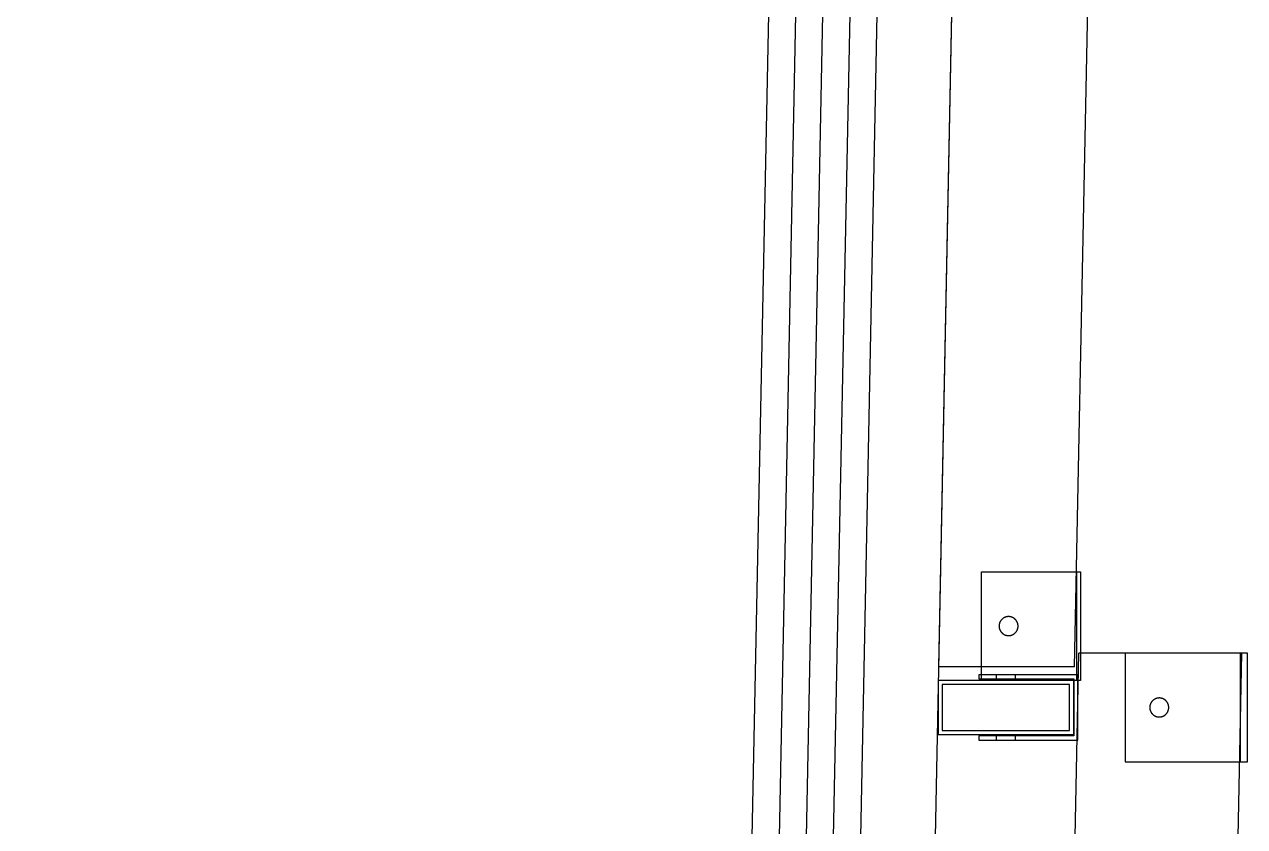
# Model space of a CAD drawing. Header units: centimetres. Extents: x 26569 to 160723, y -3143 to 14565.
# Drawn here: x 45789.24 to 45834.21, y 3179.34 to 3208.91 of the extents above; entities that cross this region are included whole.
import ezdxf

# ---------------------------------------------------------------- set-up
doc = ezdxf.new("R2010")
doc.units = ezdxf.units.CM
doc.header["$LTSCALE"] = 100
doc.linetypes.add('HIDDEN', pattern=[9.525, 6.35, -3.175])
for name, color, linetype in [('A-ELEV-01', 255, 'Continuous'), ('A-ELEV-02', 253, 'Continuous'), ('A-WALL-INSL', 249, 'Continuous'), ('A-WALL-SNWPNL', 200, 'Continuous'), ('S-STEL', 3, 'Continuous')]:
    doc.layers.add(name, color=color, linetype=linetype)
doc.linetypes.add('BATTING', pattern='A,0.00254,-2.54,[134,ltypeshp.shx,S=2.54,R=0,X=-2.54,Y=0],-5.08,[134,ltypeshp.shx,S=2.54,R=180,X=2.54,Y=0],-2.54', length=10.16254)

msp = doc.modelspace()

# ---------------------------------------------------------------- linework, layer by layer
at = {"layer": 'A-ELEV-01'}
for points in [[(45795.992, 1837.9), (45823.742, 3225.399)], [(45822.939, 3185.233), (45823.742, 3225.399)], [(45827.94, 3185.233), (45828.743, 3225.399)], [(45802.731, 1917.316), (45828.1, 3185.737)], [(45808.733, 1917.316), (45834.101, 3185.737)], [(45834.101, 3185.737), (45828.1, 3185.737)], [(45827.94, 3185.233), (45822.939, 3185.233)]]:
    msp.add_lwpolyline(points, dxfattribs=at)
at = {"layer": 'A-ELEV-02'}
for points in [[(45824.509, 3184.733), (45824.509, 3188.733), (45828.159, 3188.733), (45828.159, 3184.733)], [(45825.509, 3187.083), (45825.501, 3187.083), (45825.493, 3187.083), (45825.485, 3187.082), (45825.477, 3187.082), (45825.469, 3187.081), (45825.461, 3187.08), (45825.453, 3187.079), (45825.445, 3187.077), (45825.437, 3187.075), (45825.429, 3187.074), (45825.421, 3187.072), (45825.412, 3187.069), (45825.404, 3187.067), (45825.396, 3187.064), (45825.388, 3187.061), (45825.38, 3187.058), (45825.372, 3187.055), (45825.364, 3187.052), (45825.356, 3187.048), (45825.348, 3187.044), (45825.34, 3187.04), (45825.332, 3187.035), (45825.325, 3187.031), (45825.317, 3187.026), (45825.31, 3187.021), (45825.302, 3187.016), (45825.295, 3187.01), (45825.288, 3187.005), (45825.281, 3186.999), (45825.274, 3186.993), (45825.268, 3186.987), (45825.261, 3186.98), (45825.255, 3186.974), (45825.249, 3186.967), (45825.243, 3186.96), (45825.237, 3186.954), (45825.231, 3186.946), (45825.226, 3186.939), (45825.221, 3186.932), (45825.216, 3186.924), (45825.211, 3186.917), (45825.206, 3186.909), (45825.202, 3186.902), (45825.198, 3186.894), (45825.194, 3186.886), (45825.19, 3186.878), (45825.187, 3186.87), (45825.183, 3186.862), (45825.18, 3186.854), (45825.177, 3186.846), (45825.175, 3186.837), (45825.172, 3186.829), (45825.17, 3186.821), (45825.168, 3186.813), (45825.166, 3186.805), (45825.165, 3186.797), (45825.163, 3186.789), (45825.162, 3186.78), (45825.161, 3186.772), (45825.16, 3186.764), (45825.16, 3186.756), (45825.159, 3186.749), (45825.159, 3186.741), (45825.159, 3186.733), (45825.159, 3186.725), (45825.159, 3186.717), (45825.16, 3186.709), (45825.16, 3186.701), (45825.161, 3186.693), (45825.162, 3186.685), (45825.163, 3186.677), (45825.165, 3186.669), (45825.166, 3186.661), (45825.168, 3186.653), (45825.17, 3186.645), (45825.172, 3186.637), (45825.175, 3186.628), (45825.177, 3186.62), (45825.18, 3186.612), (45825.183, 3186.604), (45825.187, 3186.596), (45825.19, 3186.588), (45825.194, 3186.58), (45825.198, 3186.572), (45825.202, 3186.564), (45825.206, 3186.557), (45825.211, 3186.549), (45825.216, 3186.541), (45825.221, 3186.534), (45825.226, 3186.527), (45825.231, 3186.519), (45825.237, 3186.512), (45825.243, 3186.505), (45825.249, 3186.499), (45825.255, 3186.492), (45825.261, 3186.485), (45825.268, 3186.479), (45825.274, 3186.473), (45825.281, 3186.467), (45825.288, 3186.461), (45825.295, 3186.456), (45825.302, 3186.45), (45825.31, 3186.445), (45825.317, 3186.44), (45825.325, 3186.435), (45825.332, 3186.431), (45825.34, 3186.426), (45825.348, 3186.422), (45825.356, 3186.418), (45825.364, 3186.414), (45825.372, 3186.411), (45825.38, 3186.408), (45825.388, 3186.404), (45825.396, 3186.402), (45825.404, 3186.399), (45825.412, 3186.396), (45825.421, 3186.394), (45825.429, 3186.392), (45825.437, 3186.39), (45825.445, 3186.389), (45825.453, 3186.387), (45825.461, 3186.386), (45825.469, 3186.385), (45825.477, 3186.384), (45825.485, 3186.384), (45825.493, 3186.383), (45825.501, 3186.383), (45825.509, 3186.383), (45825.517, 3186.383), (45825.524, 3186.383), (45825.532, 3186.384), (45825.54, 3186.384), (45825.548, 3186.385), (45825.556, 3186.386), (45825.564, 3186.387), (45825.572, 3186.389), (45825.581, 3186.39), (45825.589, 3186.392), (45825.597, 3186.394), (45825.605, 3186.396), (45825.613, 3186.399), (45825.621, 3186.402), (45825.629, 3186.404), (45825.638, 3186.408), (45825.646, 3186.411), (45825.654, 3186.414), (45825.662, 3186.418), (45825.669, 3186.422), (45825.677, 3186.426), (45825.685, 3186.431), (45825.693, 3186.435), (45825.7, 3186.44), (45825.708, 3186.445), (45825.715, 3186.45), (45825.722, 3186.456), (45825.729, 3186.461), (45825.736, 3186.467), (45825.743, 3186.473), (45825.75, 3186.479), (45825.756, 3186.485), (45825.763, 3186.492), (45825.769, 3186.499), (45825.775, 3186.505), (45825.78, 3186.512), (45825.786, 3186.519), (45825.791, 3186.527), (45825.797, 3186.534), (45825.802, 3186.541), (45825.806, 3186.549), (45825.811, 3186.557), (45825.815, 3186.564), (45825.82, 3186.572), (45825.824, 3186.58), (45825.827, 3186.588), (45825.831, 3186.596), (45825.834, 3186.604), (45825.837, 3186.612), (45825.84, 3186.62), (45825.843, 3186.628), (45825.845, 3186.637), (45825.847, 3186.645), (45825.849, 3186.653), (45825.851, 3186.661), (45825.853, 3186.669), (45825.854, 3186.677), (45825.856, 3186.685), (45825.857, 3186.693), (45825.857, 3186.701), (45825.858, 3186.709), (45825.858, 3186.717), (45825.859, 3186.725), (45825.859, 3186.733), (45825.859, 3186.741), (45825.858, 3186.749), (45825.858, 3186.756), (45825.857, 3186.764), (45825.857, 3186.772), (45825.856, 3186.78), (45825.854, 3186.789), (45825.853, 3186.797), (45825.851, 3186.805), (45825.849, 3186.813), (45825.847, 3186.821), (45825.845, 3186.829), (45825.843, 3186.837), (45825.84, 3186.846), (45825.837, 3186.854), (45825.834, 3186.862), (45825.831, 3186.87), (45825.827, 3186.878), (45825.824, 3186.886), (45825.82, 3186.894), (45825.815, 3186.902), (45825.811, 3186.909), (45825.806, 3186.917), (45825.802, 3186.924), (45825.797, 3186.932), (45825.791, 3186.939), (45825.786, 3186.946), (45825.78, 3186.954), (45825.775, 3186.96), (45825.769, 3186.967), (45825.763, 3186.974), (45825.756, 3186.98), (45825.75, 3186.987), (45825.743, 3186.993), (45825.736, 3186.999), (45825.729, 3187.005), (45825.722, 3187.01), (45825.715, 3187.016), (45825.708, 3187.021), (45825.7, 3187.026), (45825.693, 3187.031), (45825.685, 3187.035), (45825.677, 3187.04), (45825.669, 3187.044), (45825.662, 3187.048), (45825.654, 3187.052), (45825.646, 3187.055), (45825.638, 3187.058), (45825.629, 3187.061), (45825.621, 3187.064), (45825.613, 3187.067), (45825.605, 3187.069), (45825.597, 3187.072), (45825.589, 3187.074), (45825.581, 3187.075), (45825.572, 3187.077), (45825.564, 3187.079), (45825.556, 3187.08), (45825.548, 3187.081), (45825.54, 3187.082), (45825.532, 3187.082), (45825.524, 3187.083), (45825.517, 3187.083)], [(45829.811, 3185.733), (45829.811, 3181.733), (45834.311, 3181.733), (45834.311, 3185.733)], [(45827.909, 3184.783), (45827.909, 3182.683), (45824.409, 3182.683), (45824.409, 3182.533), (45828.059, 3182.533), (45828.059, 3184.933), (45824.409, 3184.933), (45824.409, 3184.783)], [(45831.061, 3184.083), (45831.053, 3184.083), (45831.046, 3184.083), (45831.038, 3184.082), (45831.03, 3184.081), (45831.022, 3184.081), (45831.014, 3184.08), (45831.006, 3184.078), (45830.998, 3184.077), (45830.989, 3184.075), (45830.981, 3184.074), (45830.973, 3184.072), (45830.965, 3184.069), (45830.957, 3184.067), (45830.949, 3184.064), (45830.941, 3184.061), (45830.932, 3184.058), (45830.924, 3184.055), (45830.916, 3184.051), (45830.908, 3184.048), (45830.9, 3184.044), (45830.893, 3184.04), (45830.885, 3184.035), (45830.877, 3184.031), (45830.87, 3184.026), (45830.862, 3184.021), (45830.855, 3184.016), (45830.848, 3184.01), (45830.841, 3184.005), (45830.834, 3183.999), (45830.827, 3183.993), (45830.82, 3183.987), (45830.814, 3183.98), (45830.807, 3183.974), (45830.801, 3183.967), (45830.795, 3183.96), (45830.79, 3183.953), (45830.784, 3183.946), (45830.779, 3183.939), (45830.773, 3183.932), (45830.768, 3183.924), (45830.763, 3183.917), (45830.759, 3183.909), (45830.755, 3183.901), (45830.75, 3183.894), (45830.746, 3183.886), (45830.743, 3183.878), (45830.739, 3183.87), (45830.736, 3183.862), (45830.733, 3183.854), (45830.73, 3183.845), (45830.727, 3183.837), (45830.725, 3183.829), (45830.723, 3183.821), (45830.72, 3183.813), (45830.719, 3183.805), (45830.717, 3183.797), (45830.716, 3183.788), (45830.714, 3183.78), (45830.713, 3183.772), (45830.713, 3183.764), (45830.712, 3183.756), (45830.712, 3183.748), (45830.711, 3183.741), (45830.711, 3183.733), (45830.711, 3183.725), (45830.712, 3183.717), (45830.712, 3183.709), (45830.713, 3183.701), (45830.713, 3183.693), (45830.714, 3183.685), (45830.716, 3183.677), (45830.717, 3183.669), (45830.719, 3183.661), (45830.72, 3183.653), (45830.723, 3183.645), (45830.725, 3183.637), (45830.727, 3183.628), (45830.73, 3183.62), (45830.733, 3183.612), (45830.736, 3183.604), (45830.739, 3183.596), (45830.743, 3183.588), (45830.746, 3183.58), (45830.75, 3183.572), (45830.755, 3183.564), (45830.759, 3183.557), (45830.763, 3183.549), (45830.768, 3183.541), (45830.773, 3183.534), (45830.779, 3183.527), (45830.784, 3183.519), (45830.79, 3183.512), (45830.795, 3183.505), (45830.801, 3183.499), (45830.807, 3183.492), (45830.814, 3183.485), (45830.82, 3183.479), (45830.827, 3183.473), (45830.834, 3183.467), (45830.841, 3183.461), (45830.848, 3183.456), (45830.855, 3183.45), (45830.862, 3183.445), (45830.87, 3183.44), (45830.877, 3183.435), (45830.885, 3183.431), (45830.893, 3183.426), (45830.9, 3183.422), (45830.908, 3183.418), (45830.916, 3183.414), (45830.924, 3183.411), (45830.932, 3183.407), (45830.941, 3183.404), (45830.949, 3183.401), (45830.957, 3183.399), (45830.965, 3183.396), (45830.973, 3183.394), (45830.981, 3183.392), (45830.989, 3183.39), (45830.998, 3183.389), (45831.006, 3183.387), (45831.014, 3183.386), (45831.022, 3183.385), (45831.03, 3183.384), (45831.038, 3183.384), (45831.046, 3183.383), (45831.053, 3183.383), (45831.061, 3183.383), (45831.069, 3183.383), (45831.077, 3183.383), (45831.085, 3183.384), (45831.093, 3183.384), (45831.101, 3183.385), (45831.109, 3183.386), (45831.117, 3183.387), (45831.125, 3183.389), (45831.133, 3183.39), (45831.141, 3183.392), (45831.149, 3183.394), (45831.158, 3183.396), (45831.166, 3183.399), (45831.174, 3183.401), (45831.182, 3183.404), (45831.19, 3183.407), (45831.198, 3183.411), (45831.206, 3183.414), (45831.214, 3183.418), (45831.222, 3183.422), (45831.23, 3183.426), (45831.238, 3183.431), (45831.245, 3183.435), (45831.253, 3183.44), (45831.26, 3183.445), (45831.268, 3183.45), (45831.275, 3183.456), (45831.282, 3183.461), (45831.289, 3183.467), (45831.296, 3183.473), (45831.302, 3183.479), (45831.309, 3183.485), (45831.315, 3183.492), (45831.321, 3183.499), (45831.327, 3183.505), (45831.333, 3183.512), (45831.339, 3183.519), (45831.344, 3183.527), (45831.349, 3183.534), (45831.354, 3183.541), (45831.359, 3183.549), (45831.364, 3183.557), (45831.368, 3183.564), (45831.372, 3183.572), (45831.376, 3183.58), (45831.38, 3183.588), (45831.383, 3183.596), (45831.387, 3183.604), (45831.39, 3183.612), (45831.393, 3183.62), (45831.395, 3183.628), (45831.398, 3183.637), (45831.4, 3183.645), (45831.402, 3183.653), (45831.404, 3183.661), (45831.405, 3183.669), (45831.407, 3183.677), (45831.408, 3183.685), (45831.409, 3183.693), (45831.41, 3183.701), (45831.41, 3183.709), (45831.411, 3183.717), (45831.411, 3183.725), (45831.411, 3183.733), (45831.411, 3183.741), (45831.411, 3183.748), (45831.41, 3183.756), (45831.41, 3183.764), (45831.409, 3183.772), (45831.408, 3183.78), (45831.407, 3183.788), (45831.405, 3183.797), (45831.404, 3183.805), (45831.402, 3183.813), (45831.4, 3183.821), (45831.398, 3183.829), (45831.395, 3183.837), (45831.393, 3183.845), (45831.39, 3183.854), (45831.387, 3183.862), (45831.383, 3183.87), (45831.38, 3183.878), (45831.376, 3183.886), (45831.372, 3183.894), (45831.368, 3183.901), (45831.364, 3183.909), (45831.359, 3183.917), (45831.354, 3183.924), (45831.349, 3183.932), (45831.344, 3183.939), (45831.339, 3183.946), (45831.333, 3183.953), (45831.327, 3183.96), (45831.321, 3183.967), (45831.315, 3183.974), (45831.309, 3183.98), (45831.302, 3183.987), (45831.296, 3183.993), (45831.289, 3183.999), (45831.282, 3184.005), (45831.275, 3184.01), (45831.268, 3184.016), (45831.26, 3184.021), (45831.253, 3184.026), (45831.245, 3184.031), (45831.238, 3184.035), (45831.23, 3184.04), (45831.222, 3184.044), (45831.214, 3184.048), (45831.206, 3184.051), (45831.198, 3184.055), (45831.19, 3184.058), (45831.182, 3184.061), (45831.174, 3184.064), (45831.166, 3184.067), (45831.158, 3184.069), (45831.149, 3184.072), (45831.141, 3184.074), (45831.133, 3184.075), (45831.125, 3184.077), (45831.117, 3184.078), (45831.109, 3184.08), (45831.101, 3184.081), (45831.093, 3184.081), (45831.085, 3184.082), (45831.077, 3184.083), (45831.069, 3184.083)]]:
    msp.add_lwpolyline(points, close=True, dxfattribs=at)
at = {"layer": 'A-ELEV-02', "linetype": 'HIDDEN', "ltscale": 0.1}
msp.add_lwpolyline([(45828.009, 3188.733), (45828.009, 3184.733)], dxfattribs=at)
at = {"layer": 'A-ELEV-02', "linetype": 'HIDDEN', "ltscale": 0.01}
msp.add_lwpolyline([(45834.061, 3181.733), (45834.061, 3185.733)], dxfattribs=at)
at = {"layer": 'A-ELEV-02'}
for points in [[(45825.059, 3184.783), (45825.059, 3184.933)], [(45825.759, 3184.783), (45825.759, 3184.933)], [(45825.059, 3182.533), (45825.059, 3182.683)], [(45825.759, 3182.533), (45825.759, 3182.683)]]:
    msp.add_lwpolyline(points, dxfattribs=at)
at = {"layer": 'A-WALL-INSL'}
for points in [[(45789.242, 1837.98), (45816.991, 3225.4)], [(45791.242, 1837.94), (45818.991, 3225.4)]]:
    msp.add_lwpolyline(points, dxfattribs=at)
at = {"layer": 'A-WALL-INSL', "linetype": 'BATTING', "ltscale": 0.002}
for points in [[(45790.242, 1837.96), (45817.991, 3225.42)], [(45792.241, 1837.92), (45819.992, 3225.419)]]:
    msp.add_lwpolyline(points, dxfattribs=at)
at = {"layer": 'A-WALL-SNWPNL', "ltscale": 100}
msp.add_lwpolyline([(45793.241, 1837.9), (45820.992, 3225.399)], dxfattribs=at)
at = {"layer": 'S-STEL'}
for points in [[(45827.909, 3182.733), (45827.909, 3184.733), (45822.909, 3184.733), (45822.909, 3182.733)], [(45827.759, 3182.883), (45827.759, 3184.583), (45823.059, 3184.583), (45823.059, 3182.883)]]:
    msp.add_lwpolyline(points, close=True, dxfattribs=at)

doc.saveas('drawing.dxf')
